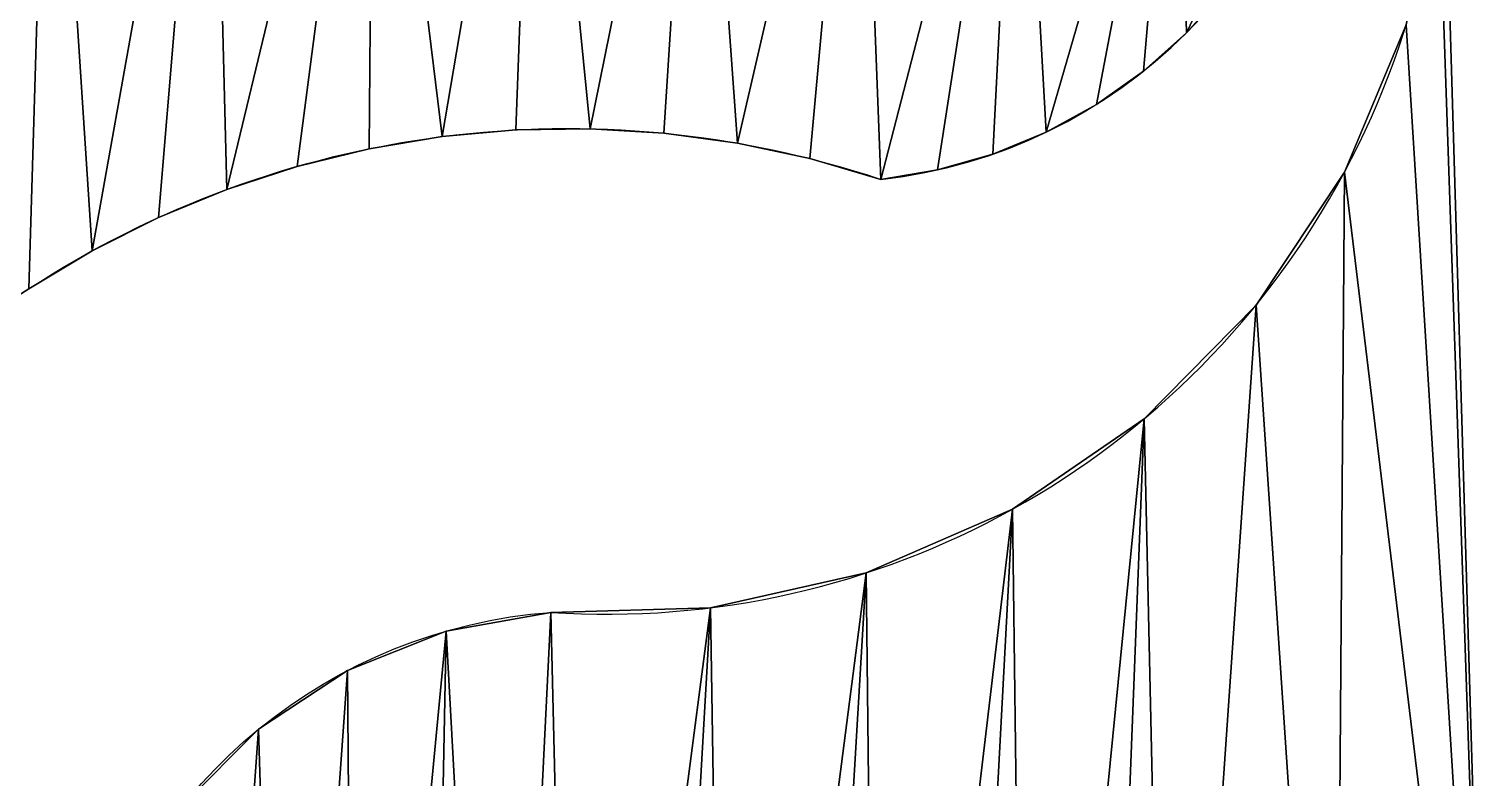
# Model space of a CAD drawing. Extents: x 1.29 to 2.95, y 2.32 to 3.68.
# Drawn here: x 1.5902 to 1.8825, y 3.1225 to 3.2748 of the extents above; entities that cross this region are included whole.
import ezdxf

# ---------------------------------------------------------------- set-up
doc = ezdxf.new("R2010")
doc.units = 0
doc.layers.get('0').update_dxf_attribs({"color": 13, "linetype": 'CONTINUOUS'})

# ---------------------------------------------------------------- blocks, each defined once
blk = doc.blocks.new('GRUPPO_3')
for p, q in [((0.3575194901406021, 0.3005000192623028), (0.357519490140602, 0.3005000192623028, 0.08999999999999903)), ((0.3395450831076678, 0.2734918239691612), (0.3395450831076676, 0.2734918239691612, 0.08999999999999903)), ((0.3167705459584818, 0.2503867946720922), (0.3167705459584817, 0.2503867946720922, 0.08999999999999903)), ((0.2900240962503845, 0.2320251675875915), (0.2900240962503844, 0.2320251675875915, 0.08999999999999903)), ((0.2602783938929768, 0.2190746806298517), (0.2602783938929767, 0.2190746806298517, 0.08999999999999903)), ((0.1961858859939159, 0.2110770458547918), (0.1961858859939159, 0.2110770458547918, 0.08999999999999903)), ((0.2286151694516894, 0.2120062904907366), (0.2286151694516894, 0.2120062904907366, 0.08999999999999903)), ((0.1748928840966769, 0.2072803813277644), (0.1748928840966769, 0.2072803813277644, 0.08999999999999903)), ((0.1548071621714457, 0.1992572668409278), (0.1548071621714457, 0.1992572668409278, 0.08999999999999903)), ((0.1367582601890352, 0.1873390568849007), (0.1367582601890352, 0.1873390568849007, 0.08999999999999903))]:
    blk.add_line(p, q)
for centre, end in [((0.2075498836764384, 0.3808220757722292), 37.48407585291456), ((0.2075498836764384, 0.3808220757722292, 0.08999999999999903), 37.48407585291451)]:
    blk.add_arc(centre, 0.1701249999999999, 266.1699086872644, end)
at = {"extrusion": (0, 0, -1)}
for centre, radius, start, end in [((-0.1831110708246971, 0.3405782166451467), 0.3506553683014397, 173.0981980740785, 246.6774505537594), ((-0.2041248568247295, 0.104944988687911), 0.1064285714285715, 305.7540038327617, 85.72208462699628)]:
    blk.add_arc(centre, radius, start, end, dxfattribs=at)
at = {"extrusion": (4.239990130387559e-16, 5.1323048292885e-17, -1)}
blk.add_arc((-0.1831110708246971, 0.3405782166451467, -0.08999999999999893), 0.3506553683014397, 173.0981980740785, 246.6774505537593, dxfattribs=at)
at = {"extrusion": (1.468801776067886e-16, 2.03999371332935e-16, -1)}
blk.add_arc((-0.2041248568247295, 0.104944988687911, -0.08999999999999897), 0.1064285714285715, 305.7540038327617, 85.72208462699628, dxfattribs=at)
mesh = blk.add_polyface()
corners = [(0.001874079554101128, 0.673023842181098), (0.001874079554101309, 0.6445537472198211), (0, 0.6587887947004591), (0.007368602791855694, 0.6862887947004593), (0.007368602791856055, 0.6312887947004596), (0.0161091270347396, 0.6976796676657194), (0.01610912703474014, 0.6198979217351995), (0.02749999999999966, 0.7064201919086037), (0.02750000000000038, 0.6111573974923152), (0.04076495251936107, 0.7119147151463583), (0.04076495251936179, 0.6056628742545607), (0.05499999999999972, 0.7137887947004603), (0.05500000000000044, 0.6037887947004593), (0.1087820865650284, 0.7227499583656408), (0.05967445416511641, 0.6037525129244216), (0.0643488323276656, 0.6037074917916243), (0.06902311814857992, 0.6036537314594385), (0.07369729528909974, 0.6035912321157819), (0.07837134741084603, 0.6035199939791167), (0.08304525817587635, 0.603440017298453), (0.08771901124674258, 0.603351302353346), (0.09239259028654763, 0.603253849453895), (0.09706597895900293, 0.6031476589407418), (0.101739160928485, 0.603032731185071), (0.1064121198600934, 0.6029090665886073), (0.1110848394197067, 0.6027766655836154), (0.1632890790078789, 0.7240927406850789), (0.1334247615765052, 0.6012948463564248), (0.1555941693103588, 0.598166704587891), (0.1774719057488015, 0.593409335722235), (0.2174471756123328, 0.7177906885030491), (0.1989384080169331, 0.5870487390076028), (0.2198763606542409, 0.579119675408934), (0.2701894479995769, 0.7039679538621709), (0.2401713367491982, 0.5696654776376257), (0.2597124232878011, 0.5587378133361975), (0.2783928272984915, 0.5463964027121525), (0.3204768598906219, 0.6828968481763558), (0.2961104594808465, 0.5327086921641948), (0.3127684921284842, 0.5177494856844346), (0.3282758882971061, 0.5016005360509963), (0.3673187363872068, 0.6549924776261884), (0.342547899325744, 0.4843500980451859), (0.3597459300516948, 0.4568410148120555), (0.3714092077795952, 0.426567431049641), (0.4097922805211134, 0.6208045654608123), (0.3771135863971841, 0.3946302742293278), (0.3871647382179318, 0.05540934011408233), (0.4164569932613392, 0.07883622956471853), (0.447060752590868, 0.5810066223090831), (0.4430793871282556, 0.1052578778792183), (0.4667273158424549, 0.134371977940675), (0.478389954148237, 0.5363826778476153), (0.4871302082016667, 0.1658454165554623), (0.5031626918957675, 0.4878118352152866), (0.5040546215571867, 0.1993180858160972), (0.5208909365528746, 0.4362509524561625), (0.5173069127817603, 0.2344070033280331), (0.5267354538654757, 0.2707106941582097), (0.5312254371577049, 0.3827157921708778), (0.5322323667896064, 0.3078137843686604), (0.5337347578285911, 0.3452917535776018), (0.1016860949741605, 0.1338126329778239), (0.09862874025600586, 0.09088759898552272), (0.09796522206828562, 0.112506256088617), (0.1036492462475551, 0.06984951183589277), (0.109637686986473, 0.1539267766532662), (0.1128193932316413, 0.05026086727796437), (0.1214915974915749, 0.1720179733263345), (0.125760454295194, 0.03293067599581156), (0.1367582601890352, 0.1873390568849007), (0.141937963838375, 0.01857467459197747), (0.1548071621714457, 0.1992572668409278), (0.1562963721910761, 0.01295374483856333), (0.1748928840966769, 0.2072803813277644), (0.171002795859916, 0.008319109514363177), (0.1859895728540382, 0.004692091862878371), (0.1961858859939159, 0.2110770458547918), (0.2011877513201052, 0.002089379233848166), (0.2286151694516894, 0.2120062904907366), (0.2165274067791576, 0.0005229463073216123), (0.2319379638383748, 0), (0.2602783938929768, 0.2190746806298517), (0.2473485208975923, 0.0005229463073216123), (0.2626881763566447, 0.002089379233848166), (0.2900240962503845, 0.2320251675875915), (0.2778863548227113, 0.004692091862878732), (0.2928731318168339, 0.008319109514363177), (0.3167705459584818, 0.2503867946720922), (0.3075795554856737, 0.01295374483856333), (0.3219379638383749, 0.01857467459197747), (0.3395450831076678, 0.2734918239691612), (0.3555377735776958, 0.03524525167682322), (0.3575194901406021, 0.3005000192623028), (0.370040110766054, 0.3304292020164569), (0.3766516207874056, 0.3621909692282423)]
mesh.append_faces([[corners[k] for k in face] for face in [(0, 1, 2), (60, 59, 61), (62, 63, 64)]], dxfattribs={"vtx0": -1})
mesh.append_faces([[corners[k] for k in face] for face in [(1, 3, 4), (4, 5, 6), (6, 7, 8), (8, 9, 10), (10, 11, 12), (12, 13, 14), (14, 13, 15), (15, 13, 16), (16, 13, 17), (17, 13, 18), (18, 13, 19), (19, 13, 20), (20, 13, 21), (21, 13, 22), (22, 13, 23), (23, 13, 24), (24, 13, 25), (25, 26, 27), (27, 26, 28), (28, 26, 29), (29, 30, 31), (31, 30, 32), (32, 33, 34), (34, 33, 35), (35, 33, 36), (36, 37, 38), (38, 37, 39), (39, 37, 40), (40, 41, 42), (42, 41, 43), (43, 41, 44), (44, 45, 46), (47, 45, 48), (48, 49, 50), (50, 49, 51), (51, 52, 53), (53, 54, 55), (55, 56, 57), (57, 56, 58), (58, 59, 60), (63, 62, 65), (65, 66, 67), (67, 68, 69), (69, 70, 71), (71, 72, 73), (73, 74, 75), (75, 74, 76), (76, 77, 78), (78, 79, 80), (80, 79, 81), (81, 82, 83), (83, 82, 84), (84, 85, 86), (86, 85, 87), (87, 88, 89), (89, 88, 90), (90, 91, 92), (92, 93, 47)]], dxfattribs={"vtx0": -1, "vtx1": -1})
mesh.append_faces([[corners[k] for k in face] for face in [(46, 45, 47)]], dxfattribs={"vtx0": -1, "vtx1": -1, "vtx2": -1})
mesh.append_faces([[corners[k] for k in face] for face in [(1, 0, 3), (4, 3, 5), (6, 5, 7), (8, 7, 9), (10, 9, 11), (12, 11, 13), (25, 13, 26), (29, 26, 30), (32, 30, 33), (36, 33, 37), (40, 37, 41), (44, 41, 45), (48, 45, 49), (51, 49, 52), (53, 52, 54), (55, 54, 56), (58, 56, 59), (65, 62, 66), (67, 66, 68), (69, 68, 70), (71, 70, 72), (73, 72, 74), (76, 74, 77), (78, 77, 79), (81, 79, 82), (84, 82, 85), (87, 85, 88), (90, 88, 91), (92, 91, 93), (47, 93, 94), (47, 94, 95), (47, 95, 46)]], dxfattribs={"vtx0": -1, "vtx2": -1})
mesh = blk.add_polyface()
corners = [(0.09862874025600586, 0.09088759898552272, 0.08999999999999903), (0.1016860949741605, 0.1338126329778239, 0.08999999999999903), (0.09796522206828562, 0.112506256088617, 0.08999999999999903), (0.1036492462475551, 0.06984951183589277, 0.08999999999999903), (0.109637686986473, 0.1539267766532662, 0.08999999999999903), (0.1128193932316413, 0.05026086727796437, 0.08999999999999903), (0.1214915974915749, 0.1720179733263345, 0.08999999999999903), (0.125760454295194, 0.03293067599581156, 0.08999999999999903), (0.1367582601890352, 0.1873390568849007, 0.08999999999999903), (0.141937963838375, 0.01857467459197747, 0.08999999999999903), (0.1548071621714457, 0.1992572668409278, 0.08999999999999903), (0.1562963721910761, 0.01295374483856333, 0.08999999999999903), (0.1748928840966769, 0.2072803813277644, 0.08999999999999903), (0.171002795859916, 0.008319109514363177, 0.08999999999999903), (0.1859895728540382, 0.004692091862878371, 0.08999999999999903), (0.1961858859939159, 0.2110770458547918, 0.08999999999999903), (0.2011877513201052, 0.002089379233848166, 0.08999999999999903), (0.2286151694516894, 0.2120062904907366, 0.08999999999999903), (0.2165274067791576, 0.0005229463073216123, 0.08999999999999903), (0.2319379638383747, 0, 0.08999999999999903), (0.2602783938929767, 0.2190746806298517, 0.08999999999999903), (0.2473485208975922, 0.0005229463073216123, 0.08999999999999903), (0.2626881763566446, 0.002089379233848166, 0.08999999999999903), (0.2900240962503844, 0.2320251675875915, 0.08999999999999903), (0.2778863548227112, 0.004692091862878732, 0.08999999999999903), (0.2928731318168338, 0.008319109514363177, 0.08999999999999903), (0.3167705459584817, 0.2503867946720922, 0.08999999999999903), (0.3075795554856737, 0.01295374483856333, 0.08999999999999903), (0.3219379638383748, 0.01857467459197747, 0.08999999999999903), (0.3395450831076676, 0.2734918239691612, 0.08999999999999903), (0.3555377735776957, 0.03524525167682322, 0.08999999999999903), (0.357519490140602, 0.3005000192623028, 0.08999999999999903), (0.3871647382179319, 0.05540934011408233, 0.08999999999999903), (0.3700401107660539, 0.3304292020164569, 0.08999999999999903), (0.3766516207874055, 0.3621909692282423, 0.08999999999999903), (0.377113586397184, 0.3946302742293278, 0.08999999999999903), (0.001874079554101218, 0.6445537472198211, 0.08999999999999903), (0.001874079554101038, 0.673023842181098, 0.08999999999999903), (-9.023892744153272e-17, 0.6587887947004591, 0.08999999999999903), (0.007368602791855604, 0.6862887947004593, 0.08999999999999903), (0.007368602791855965, 0.6312887947004596, 0.08999999999999903), (0.01610912703473951, 0.6976796676657194, 0.08999999999999903), (0.01610912703474005, 0.6198979217351995, 0.08999999999999903), (0.02749999999999966, 0.7064201919086037, 0.08999999999999903), (0.02750000000000038, 0.6111573974923152, 0.08999999999999903), (0.04076495251936107, 0.7119147151463583, 0.08999999999999903), (0.04076495251936179, 0.6056628742545607, 0.08999999999999903), (0.05499999999999972, 0.7137887947004603, 0.08999999999999903), (0.05500000000000044, 0.6037887947004593, 0.08999999999999903), (0.1087820865650284, 0.7227499583656408, 0.08999999999999903), (0.05967445416511641, 0.6037525129244216, 0.08999999999999903), (0.0643488323276656, 0.6037074917916243, 0.08999999999999903), (0.06902311814857992, 0.6036537314594385, 0.08999999999999903), (0.07369729528909974, 0.6035912321157819, 0.08999999999999903), (0.07837134741084603, 0.6035199939791167, 0.08999999999999903), (0.08304525817587635, 0.603440017298453, 0.08999999999999903), (0.08771901124674258, 0.603351302353346, 0.08999999999999903), (0.09239259028654763, 0.603253849453895, 0.08999999999999903), (0.09706597895900293, 0.6031476589407418, 0.08999999999999903), (0.101739160928485, 0.603032731185071, 0.08999999999999903), (0.1064121198600934, 0.6029090665886073, 0.08999999999999903), (0.1110848394197067, 0.6027766655836154, 0.08999999999999903), (0.1632890790078789, 0.7240927406850789, 0.08999999999999903), (0.1334247615765052, 0.6012948463564248, 0.08999999999999903), (0.1555941693103588, 0.598166704587891, 0.08999999999999903), (0.1774719057488015, 0.593409335722235, 0.08999999999999903), (0.2174471756123328, 0.7177906885030491, 0.08999999999999903), (0.1989384080169331, 0.5870487390076028, 0.08999999999999903), (0.2198763606542409, 0.579119675408934, 0.08999999999999903), (0.2701894479995768, 0.7039679538621709, 0.08999999999999903), (0.2401713367491981, 0.5696654776376257, 0.08999999999999903), (0.259712423287801, 0.5587378133361975, 0.08999999999999903), (0.2783928272984915, 0.5463964027121525, 0.08999999999999903), (0.3204768598906217, 0.6828968481763558, 0.08999999999999903), (0.2961104594808464, 0.5327086921641948, 0.08999999999999903), (0.3127684921284842, 0.5177494856844346, 0.08999999999999903), (0.328275888297106, 0.5016005360509963, 0.08999999999999903), (0.3673187363872066, 0.6549924776261884, 0.08999999999999903), (0.3425478993257439, 0.4843500980451859, 0.08999999999999903), (0.3597459300516946, 0.4568410148120555, 0.08999999999999903), (0.3714092077795951, 0.426567431049641, 0.08999999999999903), (0.4097922805211134, 0.6208045654608123, 0.08999999999999903), (0.4164569932613392, 0.07883622956471853, 0.08999999999999903), (0.447060752590868, 0.5810066223090831, 0.08999999999999903), (0.4430793871282556, 0.1052578778792183, 0.08999999999999903), (0.4667273158424549, 0.134371977940675, 0.08999999999999903), (0.478389954148237, 0.5363826778476153, 0.08999999999999903), (0.4871302082016666, 0.1658454165554623, 0.08999999999999903), (0.5031626918957673, 0.4878118352152866, 0.08999999999999903), (0.5040546215571866, 0.1993180858160972, 0.08999999999999903), (0.5208909365528744, 0.4362509524561625, 0.08999999999999903), (0.5173069127817602, 0.2344070033280331, 0.08999999999999903), (0.5267354538654756, 0.2707106941582097, 0.08999999999999903), (0.5312254371577048, 0.3827157921708778, 0.08999999999999903), (0.5322323667896063, 0.3078137843686604, 0.08999999999999903), (0.533734757828591, 0.3452917535776018, 0.08999999999999903)]
mesh.append_faces([[corners[k] for k in face] for face in [(0, 1, 2), (36, 37, 38), (93, 94, 95)]], dxfattribs={"vtx0": -1})
mesh.append_faces([[corners[k] for k in face] for face in [(1, 3, 4), (4, 5, 6), (6, 7, 8), (8, 9, 10), (10, 11, 12), (12, 14, 15), (15, 16, 17), (17, 19, 20), (20, 22, 23), (23, 25, 26), (26, 28, 29), (29, 30, 31), (31, 32, 33), (33, 32, 34), (34, 32, 35), (37, 36, 39), (39, 40, 41), (41, 42, 43), (43, 44, 45), (45, 46, 47), (47, 48, 49), (49, 61, 62), (62, 65, 66), (66, 68, 69), (69, 72, 73), (73, 76, 77), (77, 80, 81), (81, 82, 83), (83, 85, 86), (86, 87, 88), (88, 89, 90), (90, 92, 93)]], dxfattribs={"vtx0": -1, "vtx1": -1})
mesh.append_faces([[corners[k] for k in face] for face in [(81, 35, 32)]], dxfattribs={"vtx0": -1, "vtx1": -1, "vtx2": -1})
mesh.append_faces([[corners[k] for k in face] for face in [(1, 0, 3), (4, 3, 5), (6, 5, 7), (8, 7, 9), (10, 9, 11), (12, 11, 13), (12, 13, 14), (15, 14, 16), (17, 16, 18), (17, 18, 19), (20, 19, 21), (20, 21, 22), (23, 22, 24), (23, 24, 25), (26, 25, 27), (26, 27, 28), (29, 28, 30), (31, 30, 32), (39, 36, 40), (41, 40, 42), (43, 42, 44), (45, 44, 46), (47, 46, 48), (49, 48, 50), (49, 50, 51), (49, 51, 52), (49, 52, 53), (49, 53, 54), (49, 54, 55), (49, 55, 56), (49, 56, 57), (49, 57, 58), (49, 58, 59), (49, 59, 60), (49, 60, 61), (62, 61, 63), (62, 63, 64), (62, 64, 65), (66, 65, 67), (66, 67, 68), (69, 68, 70), (69, 70, 71), (69, 71, 72), (73, 72, 74), (73, 74, 75), (73, 75, 76), (77, 76, 78), (77, 78, 79), (77, 79, 80), (81, 80, 35), (81, 32, 82), (83, 82, 84), (83, 84, 85), (86, 85, 87), (88, 87, 89), (90, 89, 91), (90, 91, 92), (93, 92, 94)]], dxfattribs={"vtx0": -1, "vtx2": -1})
mesh = blk.add_polyface()
corners = [(0.3700401107660539, 0.3304292020164569, 0.08999999999999903), (0.3575194901406021, 0.3005000192623028), (0.357519490140602, 0.3005000192623028, 0.08999999999999903), (0.370040110766054, 0.3304292020164569)]
mesh.append_faces([[corners[k] for k in face] for face in [(0, 1, 2), (1, 0, 3)]], dxfattribs={"vtx0": -1})
mesh = blk.add_polyface()
corners = [(0.357519490140602, 0.3005000192623028, 0.08999999999999903), (0.3395450831076678, 0.2734918239691612), (0.3395450831076676, 0.2734918239691612, 0.08999999999999903), (0.3575194901406021, 0.3005000192623028)]
mesh.append_faces([[corners[k] for k in face] for face in [(0, 1, 2), (1, 0, 3)]], dxfattribs={"vtx0": -1})
mesh = blk.add_polyface()
corners = [(0.3395450831076676, 0.2734918239691612, 0.08999999999999903), (0.3167705459584818, 0.2503867946720922), (0.3167705459584817, 0.2503867946720922, 0.08999999999999903), (0.3395450831076678, 0.2734918239691612)]
mesh.append_faces([[corners[k] for k in face] for face in [(0, 1, 2), (1, 0, 3)]], dxfattribs={"vtx0": -1})
mesh = blk.add_polyface()
corners = [(0.2900240962503844, 0.2320251675875915, 0.08999999999999903), (0.3167705459584818, 0.2503867946720922), (0.2900240962503845, 0.2320251675875915), (0.3167705459584817, 0.2503867946720922, 0.08999999999999903)]
mesh.append_faces([[corners[k] for k in face] for face in [(0, 1, 2), (1, 0, 3)]], dxfattribs={"vtx0": -1})
mesh = blk.add_polyface()
corners = [(0.2602783938929767, 0.2190746806298517, 0.08999999999999903), (0.2900240962503845, 0.2320251675875915), (0.2602783938929768, 0.2190746806298517), (0.2900240962503844, 0.2320251675875915, 0.08999999999999903)]
mesh.append_faces([[corners[k] for k in face] for face in [(0, 1, 2), (1, 0, 3)]], dxfattribs={"vtx0": -1})
mesh = blk.add_polyface()
corners = [(0.2286151694516894, 0.2120062904907366, 0.08999999999999903), (0.2602783938929768, 0.2190746806298517), (0.2286151694516894, 0.2120062904907366), (0.2602783938929767, 0.2190746806298517, 0.08999999999999903)]
mesh.append_faces([[corners[k] for k in face] for face in [(0, 1, 2), (1, 0, 3)]], dxfattribs={"vtx0": -1})
mesh = blk.add_polyface()
corners = [(0.1748928840966769, 0.2072803813277644, 0.08999999999999903), (0.1961858859939159, 0.2110770458547918), (0.1748928840966769, 0.2072803813277644), (0.1961858859939159, 0.2110770458547918, 0.08999999999999903)]
mesh.append_faces([[corners[k] for k in face] for face in [(0, 1, 2), (1, 0, 3)]], dxfattribs={"vtx0": -1})
mesh = blk.add_polyface()
corners = [(0.1961858859939159, 0.2110770458547918, 0.08999999999999903), (0.2286151694516894, 0.2120062904907366), (0.1961858859939159, 0.2110770458547918), (0.2286151694516894, 0.2120062904907366, 0.08999999999999903)]
mesh.append_faces([[corners[k] for k in face] for face in [(0, 1, 2), (1, 0, 3)]], dxfattribs={"vtx0": -1})
mesh = blk.add_polyface()
corners = [(0.1548071621714457, 0.1992572668409278, 0.08999999999999903), (0.1748928840966769, 0.2072803813277644), (0.1548071621714457, 0.1992572668409278), (0.1748928840966769, 0.2072803813277644, 0.08999999999999903)]
mesh.append_faces([[corners[k] for k in face] for face in [(0, 1, 2), (1, 0, 3)]], dxfattribs={"vtx0": -1})
mesh = blk.add_polyface()
corners = [(0.1367582601890352, 0.1873390568849007, 0.08999999999999903), (0.1548071621714457, 0.1992572668409278), (0.1367582601890352, 0.1873390568849007), (0.1548071621714457, 0.1992572668409278, 0.08999999999999903)]
mesh.append_faces([[corners[k] for k in face] for face in [(0, 1, 2), (1, 0, 3)]], dxfattribs={"vtx0": -1})
mesh = blk.add_polyface()
corners = [(0.1367582601890352, 0.1873390568849007, 0.08999999999999903), (0.1214915974915749, 0.1720179733263345), (0.1214915974915749, 0.1720179733263345, 0.08999999999999903), (0.1367582601890352, 0.1873390568849007)]
mesh.append_faces([[corners[k] for k in face] for face in [(0, 1, 2), (1, 0, 3)]], dxfattribs={"vtx0": -1})
blk = doc.blocks.new('GRUPPO_4')
for p, q in [((0.5383682359086668, 0.1465402841377934), (0.5383682359086667, 0.1465402841377934, 0.05999999999999935)), ((0.5296415627182595, 0.1387462940374818), (0.5296415627182594, 0.1387462940374818, 0.05999999999999935)), ((0.5200931085849878, 0.131984036254704), (0.5200931085849877, 0.131984036254704, 0.05999999999999935)), ((0.4020600068606898, 0.1268136420165069), (0.4020600068606898, 0.1268136420165069, 0.05999999999999935)), ((0.4171131284203081, 0.1270435537826358), (0.417113128420308, 0.1270435537826358, 0.05999999999999935)), ((0.4321411186306183, 0.1261441993765914), (0.4321411186306182, 0.1261441993765914, 0.05999999999999935)), ((0.5098442191858363, 0.1263394483388414), (0.5098442191858362, 0.1263394483388414, 0.05999999999999935)), ((0.3722169873970241, 0.1229775465987244), (0.3722169873970241, 0.1229775465987244, 0.05999999999999935)), ((0.3870664922637832, 0.1254557583170711), (0.3870664922637831, 0.1254557583170711, 0.05999999999999935)), ((0.4470593806511291, 0.1241206415206786), (0.447059380651129, 0.1241206415206786, 0.05999999999999935)), ((0.4617839353326075, 0.1209842713988654), (0.4617839353326074, 0.1209842713988654, 0.05999999999999935)), ((0.4990251416168402, 0.1218842640315455), (0.4990251416168401, 0.1218842640315455, 0.05999999999999935)), ((0.3575950843560293, 0.1193929574216228), (0.3575950843560293, 0.1193929574216228, 0.05999999999999935)), ((0.4877733691594914, 0.1186751016448803), (0.4877733691594913, 0.1186751016448803, 0.05999999999999935)), ((0.343283094000862, 0.1147221694599999), (0.343283094000862, 0.1147221694599999, 0.05999999999999935)), ((0.4762318939596457, 0.116752744532563), (0.4762318939596456, 0.116752744532563, 0.05999999999999935)), ((0.3293615826047389, 0.1089914759106587), (0.3293615826047389, 0.1089914759106587, 0.05999999999999935)), ((0.315908918323514, 0.1022331364810723), (0.315908918323514, 0.1022331364810723, 0.05999999999999935))]:
    blk.add_line(p, q)
for centre in [(0.4649772266206477, 0.2199312934258126), (0.4649772266206476, 0.2199312934258126, 0.05999999999999935)]:
    blk.add_arc(centre, 0.1037905606913665, 276.2251846036717, 353.7748153963282)
at = {"extrusion": (0, 0, -1)}
blk.add_arc((-0.4126487338970292, -0.07356205845728153), 0.2006552827129441, 56.87625244130246, 108.4741987565985, dxfattribs=at)
at = {"extrusion": (1.28463990350734e-16, -1.968849388683082e-16, -1)}
blk.add_arc((-0.4126487338970292, -0.07356205845728155, -0.05999999999999928), 0.2006552827129441, 56.87625244130246, 108.4741987565985, dxfattribs=at)
mesh = blk.add_polyface()
corners = [(0.1537266216275818, 0.1447261532350464), (0.1542835915117938, 0.1292608407024368), (0.1537231664328735, 0.1369833431380306), (0.1542939387469377, 0.1524481524206792), (0.1554049206994722, 0.1215996566562413), (0.1554221050255521, 0.1601083326394877), (9.175376788731739e-05, 0.01966783488762918), (0.0007427441078752764, 0.01211282342855284), (0, 0.01585437619767482), (0.001013581590632482, 0.02336933720413824), (0.002284175388726969, 0.008623571998758425), (0.002721038413968841, 0.02678041872329781), (0.004549975195150564, 0.00555485285697988), (0.005131800826410534, 0.02973661738452918), (0.00743090013823052, 0.003054621386445731), (0.008129636204466054, 0.03209540287286589), (0.01078804915393468, 0.001243423876435992), (0.01146254117945791, 0.03216404592053564), (0.01445956048619283, 0.0002085854972632063), (0.01479567980052338, 0.032220209726312), (0.01826841569796461, 0), (0.01812900534237862, 0.03226389350286902), (0.02146247107711871, 0.03229509663782835), (0.04348589669181555, 0.001955575594202284), (0.02479603027487405, 0.03231381869377341), (0.02812963620446457, 0.03232005940825004), (0.0314632421340551, 0.03231381869377305), (0.03479680133181044, 0.03229509663782835), (0.0381302670665507, 0.03226389350286866), (0.04146359260840577, 0.032220209726312), (0.04479673122947142, 0.03216404592053528), (0.068592390017876, 0.005023085406468309), (0.0481296362044631, 0.03209540287286589), (0.05348697373845902, 0.03226239361700274), (0.05879565366151762, 0.03300189942245891), (0.06399467085071701, 0.03430542219870726), (0.06902428038127423, 0.03615798240877268), (0.0935388904497659, 0.009196541981249853), (0.07382668409016005, 0.03853829120778755), (0.0783466947683461, 0.04141899508546659), (0.0825323703490606, 0.04476699020117388), (0.08633561080423384, 0.04854380279937395), (0.08971271088984432, 0.05270603133389237), (0.09262486238825064, 0.05720584522027904), (0.09503860007595034, 0.06199153448482253), (0.118276705050356, 0.01446779917158916), (0.09692618629189188, 0.06700810399387708), (0.1035514740048993, 0.06907138773963192), (0.1099863847033813, 0.0716682129933183), (0.1161880324221338, 0.07478127301010475), (0.122115085795309, 0.07838982055824026), (0.1427575482152448, 0.02082656803953738), (0.1277280435125334, 0.08246980619060139), (0.1329894975784775, 0.08699403852411164), (0.1378643826213641, 0.09193236545883988), (0.1423202095888783, 0.0972518751290252), (0.1463272822739956, 0.1029171152467794), (0.166933635921164, 0.02826043693907912), (0.1498588952276746, 0.1088903293766284), (0.1528915117394087, 0.1151317085662288), (0.1571051292810654, 0.1676660141286863), (0.1593340737306161, 0.1750810614500219), (0.1620971014553748, 0.182314096630984), (0.1653795392610821, 0.1893267082834633), (0.1691639556007666, 0.1960816555893094), (0.1907577789953513, 0.03675489574235312), (0.1734302531458302, 0.2025430660695227), (0.1781557755138971, 0.2086766260868145), (0.2098784973597057, 0.2177937242362225), (0.2141834752238378, 0.04629336416189225), (0.242023867707521, 0.2252855681463872), (0.2371650001188628, 0.05685722411359585), (0.2596574961682519, 0.06842585605726549), (0.2745086772291527, 0.2311327649376518), (0.2816170603925465, 0.08097667924377197), (0.3072488379471587, 0.2353201789524858), (0.3030008300389903, 0.09448519579029573), (0.315908918323514, 0.1022331364810723), (0.3401596008992863, 0.2378369709346196), (0.3293615826047389, 0.1089914759106587), (0.343283094000862, 0.1147221694599999), (0.3731557755138971, 0.2386766260868142), (0.3575950843560293, 0.1193929574216228), (0.3722169873970241, 0.1229775465987244), (0.3870664922637832, 0.1254557583170711), (0.4061519501285079, 0.2378369709346196), (0.4020600068606898, 0.1268136420165069), (0.4171131284203081, 0.1270435537826358), (0.4390627130806354, 0.2353201789524858), (0.4321411186306183, 0.1261441993765914), (0.4470593806511291, 0.1241206415206786), (0.4718028737986415, 0.2311327649376518), (0.4617839353326075, 0.1209842713988654), (0.4762318939596457, 0.116752744532563), (0.5042876833202734, 0.2252855681463879), (0.4877733691594914, 0.1186751016448803), (0.4990251416168402, 0.1218842640315455), (0.5098442191858363, 0.1263394483388414), (0.5364330536680888, 0.2177937242362225), (0.5200931085849878, 0.131984036254704), (0.5296415627182595, 0.1387462940374818), (0.5383682359086668, 0.1465402841377934), (0.5681557755138972, 0.2086766260868145), (0.5461622260089788, 0.1552669573282008), (0.5529244837917566, 0.1648154114614724), (0.5585690717076184, 0.1750643008606243), (0.5630242560149147, 0.18588337842962), (0.5662334184015799, 0.1971351508869684)]
mesh.append_faces([[corners[k] for k in face] for face in [(0, 1, 2), (6, 7, 8), (106, 102, 107)]], dxfattribs={"vtx0": -1})
mesh.append_faces([[corners[k] for k in face] for face in [(1, 3, 4), (7, 9, 10), (10, 11, 12), (12, 13, 14), (14, 15, 16), (16, 17, 18), (18, 19, 20), (20, 22, 23), (23, 30, 31), (31, 36, 37), (37, 44, 45), (45, 50, 51), (51, 56, 57), (57, 64, 65), (65, 68, 69), (69, 70, 71), (71, 70, 72), (72, 73, 74), (74, 75, 76), (76, 75, 77), (77, 78, 79), (79, 78, 80), (80, 81, 82), (82, 81, 83), (83, 81, 84), (84, 85, 86), (86, 85, 87), (87, 88, 89), (89, 88, 90), (90, 91, 92), (92, 91, 93), (93, 94, 95), (95, 94, 96), (96, 94, 97), (97, 98, 99), (99, 98, 100), (100, 98, 101), (101, 102, 103), (103, 102, 104), (104, 102, 105), (105, 102, 106)]], dxfattribs={"vtx0": -1, "vtx1": -1})
mesh.append_faces([[corners[k] for k in face] for face in [(57, 4, 5)]], dxfattribs={"vtx0": -1, "vtx1": -1, "vtx2": -1})
mesh.append_faces([[corners[k] for k in face] for face in [(1, 0, 3), (4, 3, 5), (7, 6, 9), (10, 9, 11), (12, 11, 13), (14, 13, 15), (16, 15, 17), (18, 17, 19), (20, 19, 21), (20, 21, 22), (23, 22, 24), (23, 24, 25), (23, 25, 26), (23, 26, 27), (23, 27, 28), (23, 28, 29), (23, 29, 30), (31, 30, 32), (31, 32, 33), (31, 33, 34), (31, 34, 35), (31, 35, 36), (37, 36, 38), (37, 38, 39), (37, 39, 40), (37, 40, 41), (37, 41, 42), (37, 42, 43), (37, 43, 44), (45, 44, 46), (45, 46, 47), (45, 47, 48), (45, 48, 49), (45, 49, 50), (51, 50, 52), (51, 52, 53), (51, 53, 54), (51, 54, 55), (51, 55, 56), (57, 56, 58), (57, 58, 59), (57, 59, 4), (57, 5, 60), (57, 60, 61), (57, 61, 62), (57, 62, 63), (57, 63, 64), (65, 64, 66), (65, 66, 67), (65, 67, 68), (69, 68, 70), (72, 70, 73), (74, 73, 75), (77, 75, 78), (80, 78, 81), (84, 81, 85), (87, 85, 88), (90, 88, 91), (93, 91, 94), (97, 94, 98), (101, 98, 102)]], dxfattribs={"vtx0": -1, "vtx2": -1})
mesh = blk.add_polyface()
corners = [(0.0007427441078751861, 0.01211282342855284, 0.05999999999999935), (9.175376788722715e-05, 0.01966783488762918, 0.05999999999999935), (-9.023892744153272e-17, 0.01585437619767482, 0.05999999999999935), (0.001013581590632392, 0.02336933720413824, 0.05999999999999935), (0.002284175388726879, 0.008623571998758425, 0.05999999999999935), (0.002721038413968751, 0.02678041872329781, 0.05999999999999935), (0.004549975195150474, 0.00555485285697988, 0.05999999999999935), (0.005131800826410444, 0.02973661738452918, 0.05999999999999935), (0.00743090013823043, 0.003054621386445731, 0.05999999999999935), (0.008129636204465964, 0.03209540287286589, 0.05999999999999935), (0.01078804915393459, 0.001243423876435992, 0.05999999999999935), (0.01146254117945782, 0.03216404592053564, 0.05999999999999935), (0.01445956048619274, 0.0002085854972632063, 0.05999999999999935), (0.01479567980052329, 0.032220209726312, 0.05999999999999935), (0.01826841569796452, 0, 0.05999999999999935), (0.01812900534237853, 0.03226389350286902, 0.05999999999999935), (0.02146247107711862, 0.03229509663782835, 0.05999999999999935), (0.04348589669181546, 0.001955575594202284, 0.05999999999999935), (0.02479603027487396, 0.03231381869377341, 0.05999999999999935), (0.02812963620446448, 0.03232005940825004, 0.05999999999999935), (0.03146324213405501, 0.03231381869377305, 0.05999999999999935), (0.03479680133181035, 0.03229509663782835, 0.05999999999999935), (0.03813026706655061, 0.03226389350286866, 0.05999999999999935), (0.04146359260840568, 0.032220209726312, 0.05999999999999935), (0.04479673122947133, 0.03216404592053528, 0.05999999999999935), (0.06859239001787591, 0.005023085406468309, 0.05999999999999935), (0.04812963620446301, 0.03209540287286589, 0.05999999999999935), (0.05348697373845893, 0.03226239361700274, 0.05999999999999935), (0.05879565366151753, 0.03300189942245891, 0.05999999999999935), (0.06399467085071693, 0.03430542219870726, 0.05999999999999935), (0.06902428038127413, 0.03615798240877268, 0.05999999999999935), (0.09353889044976581, 0.009196541981249853, 0.05999999999999935), (0.07382668409015995, 0.03853829120778755, 0.05999999999999935), (0.07834669476834602, 0.04141899508546659, 0.05999999999999935), (0.0825323703490605, 0.04476699020117388, 0.05999999999999935), (0.08633561080423376, 0.04854380279937395, 0.05999999999999935), (0.08971271088984423, 0.05270603133389237, 0.05999999999999935), (0.09262486238825056, 0.05720584522027904, 0.05999999999999935), (0.09503860007595026, 0.06199153448482253, 0.05999999999999935), (0.1182767050503559, 0.01446779917158916, 0.05999999999999935), (0.09692618629189179, 0.06700810399387708, 0.05999999999999935), (0.1035514740048992, 0.06907138773963192, 0.05999999999999935), (0.1099863847033812, 0.0716682129933183, 0.05999999999999935), (0.1161880324221337, 0.07478127301010475, 0.05999999999999935), (0.1221150857953089, 0.07838982055824026, 0.05999999999999935), (0.1427575482152447, 0.02082656803953738, 0.05999999999999935), (0.1277280435125333, 0.08246980619060139, 0.05999999999999935), (0.1329894975784774, 0.08699403852411164, 0.05999999999999935), (0.137864382621364, 0.09193236545883988, 0.05999999999999935), (0.1423202095888783, 0.0972518751290252, 0.05999999999999935), (0.1463272822739956, 0.1029171152467794, 0.05999999999999935), (0.1669336359211639, 0.02826043693907912, 0.05999999999999935), (0.1498588952276745, 0.1088903293766284, 0.05999999999999935), (0.1528915117394085, 0.1151317085662288, 0.05999999999999935), (0.1554049206994721, 0.1215996566562413, 0.05999999999999935), (0.155422105025552, 0.1601083326394877, 0.05999999999999935), (0.1571051292810653, 0.1676660141286863, 0.05999999999999935), (0.159334073730616, 0.1750810614500219, 0.05999999999999935), (0.1620971014553747, 0.182314096630984, 0.05999999999999935), (0.165379539261082, 0.1893267082834633, 0.05999999999999935), (0.1691639556007666, 0.1960816555893094, 0.05999999999999935), (0.1907577789953512, 0.03675489574235312, 0.05999999999999935), (0.1734302531458301, 0.2025430660695227, 0.05999999999999935), (0.178155775513897, 0.2086766260868145, 0.05999999999999935), (0.2098784973597056, 0.2177937242362225, 0.05999999999999935), (0.2141834752238378, 0.04629336416189225, 0.05999999999999935), (0.2420238677075209, 0.2252855681463872, 0.05999999999999935), (0.2371650001188627, 0.05685722411359585, 0.05999999999999935), (0.2596574961682518, 0.06842585605726549, 0.05999999999999935), (0.2745086772291527, 0.2311327649376518, 0.05999999999999935), (0.2816170603925465, 0.08097667924377197, 0.05999999999999935), (0.3072488379471587, 0.2353201789524858, 0.05999999999999935), (0.3030008300389903, 0.09448519579029573, 0.05999999999999935), (0.315908918323514, 0.1022331364810723, 0.05999999999999935), (0.3401596008992863, 0.2378369709346196, 0.05999999999999935), (0.3293615826047389, 0.1089914759106587, 0.05999999999999935), (0.343283094000862, 0.1147221694599999, 0.05999999999999935), (0.3731557755138971, 0.2386766260868142, 0.05999999999999935), (0.3575950843560293, 0.1193929574216228, 0.05999999999999935), (0.3722169873970241, 0.1229775465987244, 0.05999999999999935), (0.3870664922637831, 0.1254557583170711, 0.05999999999999935), (0.4061519501285079, 0.2378369709346196, 0.05999999999999935), (0.4020600068606898, 0.1268136420165069, 0.05999999999999935), (0.417113128420308, 0.1270435537826358, 0.05999999999999935), (0.4390627130806353, 0.2353201789524858, 0.05999999999999935), (0.4321411186306182, 0.1261441993765914, 0.05999999999999935), (0.447059380651129, 0.1241206415206786, 0.05999999999999935), (0.4718028737986414, 0.2311327649376518, 0.05999999999999935), (0.4617839353326074, 0.1209842713988654, 0.05999999999999935), (0.4762318939596456, 0.116752744532563, 0.05999999999999935), (0.5042876833202734, 0.2252855681463879, 0.05999999999999935), (0.4877733691594913, 0.1186751016448803, 0.05999999999999935), (0.4990251416168401, 0.1218842640315455, 0.05999999999999935), (0.5098442191858362, 0.1263394483388414, 0.05999999999999935), (0.5364330536680887, 0.2177937242362225, 0.05999999999999935), (0.5200931085849877, 0.131984036254704, 0.05999999999999935), (0.5296415627182594, 0.1387462940374818, 0.05999999999999935), (0.5383682359086667, 0.1465402841377934, 0.05999999999999935), (0.5681557755138971, 0.2086766260868145, 0.05999999999999935), (0.5461622260089788, 0.1552669573282008, 0.05999999999999935), (0.5529244837917565, 0.1648154114614724, 0.05999999999999935), (0.5585690717076184, 0.1750643008606243, 0.05999999999999935), (0.5630242560149147, 0.18588337842962, 0.05999999999999935), (0.5662334184015798, 0.1971351508869684, 0.05999999999999935), (0.1542835915117937, 0.1292608407024368, 0.05999999999999935), (0.1537266216275817, 0.1447261532350464, 0.05999999999999935), (0.1537231664328733, 0.1369833431380306, 0.05999999999999935), (0.1542939387469376, 0.1524481524206792, 0.05999999999999935)]
mesh.append_faces([[corners[k] for k in face] for face in [(0, 1, 2), (98, 102, 103), (104, 105, 106)]], dxfattribs={"vtx0": -1})
mesh.append_faces([[corners[k] for k in face] for face in [(1, 0, 3), (3, 4, 5), (5, 6, 7), (7, 8, 9), (9, 10, 11), (11, 12, 13), (13, 14, 15), (15, 14, 16), (16, 17, 18), (18, 17, 19), (19, 17, 20), (20, 17, 21), (21, 17, 22), (22, 17, 23), (23, 17, 24), (24, 25, 26), (26, 25, 27), (27, 25, 28), (28, 25, 29), (29, 25, 30), (30, 31, 32), (32, 31, 33), (33, 31, 34), (34, 31, 35), (35, 31, 36), (36, 31, 37), (37, 31, 38), (38, 39, 40), (40, 39, 41), (41, 39, 42), (42, 39, 43), (43, 39, 44), (44, 45, 46), (46, 45, 47), (47, 45, 48), (48, 45, 49), (49, 45, 50), (50, 51, 52), (52, 51, 53), (53, 51, 54), (55, 51, 56), (56, 51, 57), (57, 51, 58), (58, 51, 59), (59, 51, 60), (60, 61, 62), (62, 61, 63), (63, 61, 64), (64, 65, 66), (66, 68, 69), (69, 70, 71), (71, 73, 74), (74, 76, 77), (77, 80, 81), (81, 83, 84), (84, 86, 87), (87, 89, 90), (90, 93, 94), (94, 97, 98), (105, 104, 107), (107, 54, 55)]], dxfattribs={"vtx0": -1, "vtx1": -1})
mesh.append_faces([[corners[k] for k in face] for face in [(54, 51, 55)]], dxfattribs={"vtx0": -1, "vtx1": -1, "vtx2": -1})
mesh.append_faces([[corners[k] for k in face] for face in [(3, 0, 4), (5, 4, 6), (7, 6, 8), (9, 8, 10), (11, 10, 12), (13, 12, 14), (16, 14, 17), (24, 17, 25), (30, 25, 31), (38, 31, 39), (44, 39, 45), (50, 45, 51), (60, 51, 61), (64, 61, 65), (66, 65, 67), (66, 67, 68), (69, 68, 70), (71, 70, 72), (71, 72, 73), (74, 73, 75), (74, 75, 76), (77, 76, 78), (77, 78, 79), (77, 79, 80), (81, 80, 82), (81, 82, 83), (84, 83, 85), (84, 85, 86), (87, 86, 88), (87, 88, 89), (90, 89, 91), (90, 91, 92), (90, 92, 93), (94, 93, 95), (94, 95, 96), (94, 96, 97), (98, 97, 99), (98, 99, 100), (98, 100, 101), (98, 101, 102), (107, 104, 54)]], dxfattribs={"vtx0": -1, "vtx2": -1})
mesh = blk.add_polyface()
corners = [(0.5461622260089788, 0.1552669573282008), (0.5383682359086667, 0.1465402841377934, 0.05999999999999935), (0.5383682359086668, 0.1465402841377934), (0.5461622260089788, 0.1552669573282008, 0.05999999999999935)]
mesh.append_faces([[corners[k] for k in face] for face in [(0, 1, 2), (1, 0, 3)]], dxfattribs={"vtx0": -1})
mesh = blk.add_polyface()
corners = [(0.5383682359086667, 0.1465402841377934, 0.05999999999999935), (0.5296415627182595, 0.1387462940374818), (0.5383682359086668, 0.1465402841377934), (0.5296415627182594, 0.1387462940374818, 0.05999999999999935)]
mesh.append_faces([[corners[k] for k in face] for face in [(0, 1, 2), (1, 0, 3)]], dxfattribs={"vtx0": -1})
mesh = blk.add_polyface()
corners = [(0.5296415627182594, 0.1387462940374818, 0.05999999999999935), (0.5200931085849878, 0.131984036254704), (0.5296415627182595, 0.1387462940374818), (0.5200931085849877, 0.131984036254704, 0.05999999999999935)]
mesh.append_faces([[corners[k] for k in face] for face in [(0, 1, 2), (1, 0, 3)]], dxfattribs={"vtx0": -1})
mesh = blk.add_polyface()
corners = [(0.5200931085849877, 0.131984036254704, 0.05999999999999935), (0.5098442191858363, 0.1263394483388414), (0.5200931085849878, 0.131984036254704), (0.5098442191858362, 0.1263394483388414, 0.05999999999999935)]
mesh.append_faces([[corners[k] for k in face] for face in [(0, 1, 2), (1, 0, 3)]], dxfattribs={"vtx0": -1})
mesh = blk.add_polyface()
corners = [(0.4020600068606898, 0.1268136420165069, 0.05999999999999935), (0.3870664922637832, 0.1254557583170711), (0.4020600068606898, 0.1268136420165069), (0.3870664922637831, 0.1254557583170711, 0.05999999999999935)]
mesh.append_faces([[corners[k] for k in face] for face in [(0, 1, 2), (1, 0, 3)]], dxfattribs={"vtx0": -1})
mesh = blk.add_polyface()
corners = [(0.417113128420308, 0.1270435537826358, 0.05999999999999935), (0.4020600068606898, 0.1268136420165069), (0.4171131284203081, 0.1270435537826358), (0.4020600068606898, 0.1268136420165069, 0.05999999999999935)]
mesh.append_faces([[corners[k] for k in face] for face in [(0, 1, 2), (1, 0, 3)]], dxfattribs={"vtx0": -1})
mesh = blk.add_polyface()
corners = [(0.4321411186306182, 0.1261441993765914, 0.05999999999999935), (0.4171131284203081, 0.1270435537826358), (0.4321411186306183, 0.1261441993765914), (0.417113128420308, 0.1270435537826358, 0.05999999999999935)]
mesh.append_faces([[corners[k] for k in face] for face in [(0, 1, 2), (1, 0, 3)]], dxfattribs={"vtx0": -1})
mesh = blk.add_polyface()
corners = [(0.447059380651129, 0.1241206415206786, 0.05999999999999935), (0.4321411186306183, 0.1261441993765914), (0.4470593806511291, 0.1241206415206786), (0.4321411186306182, 0.1261441993765914, 0.05999999999999935)]
mesh.append_faces([[corners[k] for k in face] for face in [(0, 1, 2), (1, 0, 3)]], dxfattribs={"vtx0": -1})
mesh = blk.add_polyface()
corners = [(0.5098442191858362, 0.1263394483388414, 0.05999999999999935), (0.4990251416168402, 0.1218842640315455), (0.5098442191858363, 0.1263394483388414), (0.4990251416168401, 0.1218842640315455, 0.05999999999999935)]
mesh.append_faces([[corners[k] for k in face] for face in [(0, 1, 2), (1, 0, 3)]], dxfattribs={"vtx0": -1})
mesh = blk.add_polyface()
corners = [(0.3722169873970241, 0.1229775465987244, 0.05999999999999935), (0.3575950843560293, 0.1193929574216228), (0.3722169873970241, 0.1229775465987244), (0.3575950843560293, 0.1193929574216228, 0.05999999999999935)]
mesh.append_faces([[corners[k] for k in face] for face in [(0, 1, 2), (1, 0, 3)]], dxfattribs={"vtx0": -1})
mesh = blk.add_polyface()
corners = [(0.3870664922637831, 0.1254557583170711, 0.05999999999999935), (0.3722169873970241, 0.1229775465987244), (0.3870664922637832, 0.1254557583170711), (0.3722169873970241, 0.1229775465987244, 0.05999999999999935)]
mesh.append_faces([[corners[k] for k in face] for face in [(0, 1, 2), (1, 0, 3)]], dxfattribs={"vtx0": -1})
mesh = blk.add_polyface()
corners = [(0.4617839353326074, 0.1209842713988654, 0.05999999999999935), (0.4470593806511291, 0.1241206415206786), (0.4617839353326075, 0.1209842713988654), (0.447059380651129, 0.1241206415206786, 0.05999999999999935)]
mesh.append_faces([[corners[k] for k in face] for face in [(0, 1, 2), (1, 0, 3)]], dxfattribs={"vtx0": -1})
mesh = blk.add_polyface()
corners = [(0.4762318939596456, 0.116752744532563, 0.05999999999999935), (0.4617839353326075, 0.1209842713988654), (0.4762318939596457, 0.116752744532563), (0.4617839353326074, 0.1209842713988654, 0.05999999999999935)]
mesh.append_faces([[corners[k] for k in face] for face in [(0, 1, 2), (1, 0, 3)]], dxfattribs={"vtx0": -1})
mesh = blk.add_polyface()
corners = [(0.4990251416168401, 0.1218842640315455, 0.05999999999999935), (0.4877733691594914, 0.1186751016448803), (0.4990251416168402, 0.1218842640315455), (0.4877733691594913, 0.1186751016448803, 0.05999999999999935)]
mesh.append_faces([[corners[k] for k in face] for face in [(0, 1, 2), (1, 0, 3)]], dxfattribs={"vtx0": -1})
mesh = blk.add_polyface()
corners = [(0.3575950843560293, 0.1193929574216228, 0.05999999999999935), (0.343283094000862, 0.1147221694599999), (0.3575950843560293, 0.1193929574216228), (0.343283094000862, 0.1147221694599999, 0.05999999999999935)]
mesh.append_faces([[corners[k] for k in face] for face in [(0, 1, 2), (1, 0, 3)]], dxfattribs={"vtx0": -1})
mesh = blk.add_polyface()
corners = [(0.4877733691594913, 0.1186751016448803, 0.05999999999999935), (0.4762318939596457, 0.116752744532563), (0.4877733691594914, 0.1186751016448803), (0.4762318939596456, 0.116752744532563, 0.05999999999999935)]
mesh.append_faces([[corners[k] for k in face] for face in [(0, 1, 2), (1, 0, 3)]], dxfattribs={"vtx0": -1})
mesh = blk.add_polyface()
corners = [(0.343283094000862, 0.1147221694599999, 0.05999999999999935), (0.3293615826047389, 0.1089914759106587), (0.343283094000862, 0.1147221694599999), (0.3293615826047389, 0.1089914759106587, 0.05999999999999935)]
mesh.append_faces([[corners[k] for k in face] for face in [(0, 1, 2), (1, 0, 3)]], dxfattribs={"vtx0": -1})
mesh = blk.add_polyface()
corners = [(0.3293615826047389, 0.1089914759106587, 0.05999999999999935), (0.315908918323514, 0.1022331364810723), (0.3293615826047389, 0.1089914759106587), (0.315908918323514, 0.1022331364810723, 0.05999999999999935)]
mesh.append_faces([[corners[k] for k in face] for face in [(0, 1, 2), (1, 0, 3)]], dxfattribs={"vtx0": -1})
mesh = blk.add_polyface()
corners = [(0.315908918323514, 0.1022331364810723, 0.05999999999999935), (0.3030008300389903, 0.09448519579029573), (0.315908918323514, 0.1022331364810723), (0.3030008300389903, 0.09448519579029573, 0.05999999999999935)]
mesh.append_faces([[corners[k] for k in face] for face in [(0, 1, 2), (1, 0, 3)]], dxfattribs={"vtx0": -1})

msp = doc.modelspace()

# ---------------------------------------------------------------- block references
for name, p in [('GRUPPO_3', (1.500211792617089, 2.94514396133614, 0.9190992598987161)), ('GRUPPO_4', (1.287234591992281, 3.127426817586867, 0.7494656873199604))]:
    msp.add_blockref(name, p)

doc.saveas('drawing.dxf')
